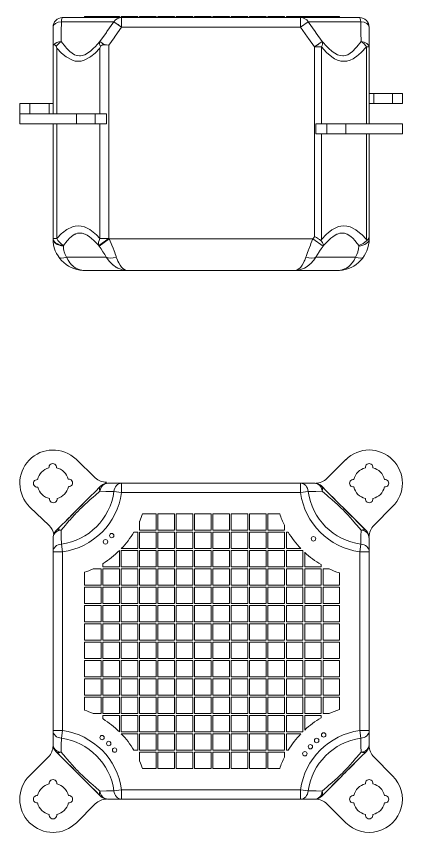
# Model space of a CAD drawing. Header units: millimetres. Extents: x -428 to 1137, y -706 to 661.
# Drawn here: x -428 to 188, y -635 to 661 of the extents above; entities that cross this region are included whole.
import ezdxf

# ---------------------------------------------------------------- set-up
doc = ezdxf.new("R2010")
doc.units = ezdxf.units.MM
doc.header["$LTSCALE"] = 5
doc.linetypes.add('AUSGEZOGEN', pattern=[0])
doc.layers.add('Layer9', color=5, linetype='Continuous', true_color=0x0000ff)

# ---------------------------------------------------------------- blocks, each defined once
blk = doc.blocks.new('Einzelelement_nNn02')
at = {"layer": 'Layer9', "color": 5, "linetype": 'AUSGEZOGEN', "lineweight": 18, "true_color": 0x0000ff}
for p, q in [((-320, 661), (-320, 659)), ((-320, 661), (-265, 661)), ((-306.7, 661), (-306.7, 659)), ((-295.9, 661), (-295.9, 659)), ((-288.9, 659), (-288.9, 661)), ((-285.4, 661), (-285.4, 659)), ((-278.4, 659), (-278.4, 661)), ((-276.1, 661), (-276.1, 659)), ((-269.1, 659), (-269.1, 661)), ((-265, 659), (-265, 661)), ((-262, 661), (-262, 659)), ((-236, 661), (-262, 661)), ((-242.1, 659), (-242.1, 661)), ((-236, 659), (-236, 661)), ((-233, 661), (-233, 659)), ((-207, 661), (-233, 661)), ((-228.5, 659), (-228.5, 661)), ((-207, 659), (-207, 661)), ((-178, 661), (-204, 661)), ((-204, 661), (-204, 659)), ((-178, 659), (-178, 661)), ((-149, 661), (-175, 661)), ((-175, 661), (-175, 659)), ((-149, 659), (-149, 661)), ((-120, 661), (-146, 661)), ((-146, 661), (-146, 659)), ((-120, 659), (-120, 661)), ((-91, 661), (-117, 661)), ((-117, 661), (-117, 659)), ((-91, 659), (-91, 661)), ((-62, 661), (-88, 661)), ((-88, 661), (-88, 659)), ((-62, 659), (-62, 661)), ((-33, 661), (-59, 661)), ((-59, 661), (-59, 659)), ((-33, 659), (-33, 661)), ((-30, 661), (-30, 659)), ((-30, 661), (-4, 661)), ((-11.5, 661), (-11.5, 659)), ((-4, 659), (-4, 661)), ((-1, 661), (-1, 659)), ((-1, 661), (54, 661)), ((2.1, 661), (2.1, 659)), ((22, 659), (22, 661)), ((24.8, 661), (24.8, 659)), ((31.8, 659), (31.8, 661)), ((33.6, 661), (33.6, 659)), ((40.6, 659), (40.6, 661)), ((43.5, 661), (43.5, 659)), ((50.5, 659), (50.5, 661)), ((54, 659), (54, 661)), ((54.5, 661), (54.5, 659)), ((83, 661), (54.5, 661)), ((61.5, 659), (61.5, 661)), ((66.7, 661), (66.7, 659)), ((83, 659), (83, 661)), ((-356.7, 652.6), (-273.6, 652.6)), ((21.5, 659), (-355, 659)), ((-273.6, 652.6), (-261.5, 644)), ((-261.5, 644), (-261.5, 659)), ((21.5, 659), (21.5, 644)), ((115, 659), (21.5, 659)), ((21.5, 644), (33.6, 652.6)), ((33.6, 652.6), (116.7, 652.6)), ((21.5, 644), (-261.5, 644)), ((-370, 615.5), (-370, 507)), ((-364.1, 507), (-364.1, 610.9)), ((-295.9, 621.2), (-288.7, 616.1)), ((-295.9, 610.9), (-295.9, 507)), ((-281.7, 309.8), (-281.7, 615.5)), ((43.8, 612.6), (55.9, 621.2)), ((43.8, 312.7), (43.8, 612.6)), ((54.4, 612.6), (43.8, 612.6)), ((54.4, 491), (54.4, 612.6)), ((125.6, 491), (125.6, 612.6)), ((130, 612.6), (125.6, 612.6)), ((130, 491), (130, 612.6)), ((137.3, 539), (130, 539)), ((137.3, 539), (137.3, 523)), ((137.3, 539), (182.5, 539)), ((167.1, 523), (167.1, 539)), ((182.5, 523), (182.5, 539)), ((-422.5, 523), (-422.5, 507)), ((-422.5, 523), (-406.5, 523)), ((-406.5, 507), (-406.5, 523)), ((-406.5, 523), (-370, 523)), ((-376.2, 523), (-376.2, 507)), ((137.3, 523), (130, 523)), ((137.3, 523), (182.5, 523)), ((-422.5, 507), (-422.5, 491)), ((-303.1, 507), (-422.5, 507)), ((-332.9, 491), (-332.9, 507)), ((-303.1, 491), (-303.1, 507)), ((-303.1, 507), (-285.4, 507)), ((-285.4, 491), (-285.4, 507)), ((-303.1, 491), (-422.5, 491)), ((-370, 491), (-370, 309.8)), ((-364.1, 309.8), (-364.1, 491)), ((-303.1, 491), (-285.4, 491)), ((-295.9, 491), (-295.9, 309.8)), ((45.4, 491), (45.4, 475)), ((63.1, 491), (45.4, 491)), ((63.1, 491), (63.1, 475)), ((63.1, 491), (182.5, 491)), ((92.9, 475), (92.9, 491)), ((182.5, 475), (182.5, 491)), ((45.4, 475), (63.1, 475)), ((54.4, 308.2), (54.4, 475)), ((63.1, 475), (182.5, 475)), ((125.6, 308.2), (125.6, 475)), ((130, 312.7), (130, 475)), ((-364.1, 309.8), (-370, 309.8)), ((-281.7, 309.8), (-297.7, 298.3)), ((-281.1, 309), (-297.1, 297.5)), ((-281.7, 309.8), (-295.9, 309.8)), ((41.1, 309), (-281.1, 309)), ((57.1, 297.5), (41.1, 309)), ((-285.8, 280.3), (-348.6, 280.3)), ((108.6, 280.3), (45.8, 280.3)), ((12.4, 259), (-320, 259)), ((12.4, 259), (80, 259))]:
    blk.add_line(p, q, dxfattribs=at)
for points in [[(-357.1, 621.2), (-356.9, 634.6), (-356.9, 636.9), (-356.7, 652.6)], [(-273.6, 652.6), (-284.7, 636.9), (-285.6, 635.7), (-295.9, 621.2)], [(-267.8, 648.5), (-268, 648.6), (-268.3, 648.9), (-268.5, 649), (-268.6, 649.1), (-268.8, 649.2), (-268.8, 649.2)], [(-265.4, 646.8), (-265.7, 647), (-266.3, 647.4), (-266.4, 647.5), (-266.5, 647.5), (-267, 647.9), (-267.3, 648.1), (-267.4, 648.2)], [(55.9, 621.2), (46.4, 634.6), (44.7, 636.9), (33.6, 652.6)], [(116.7, 652.6), (116.9, 636.9), (116.9, 635.7), (117.1, 621.2)], [(-370, 644), (-370, 629.7), (-370, 626), (-370, 615.5)], [(-261.5, 644), (-271.6, 629.7), (-273.5, 627.1), (-281.7, 615.5)], [(-261.5, 644), (-262.8, 644.9), (-263.2, 645.2), (-263.7, 645.6)], [(43.8, 612.6), (34.3, 626), (32.6, 628.3), (21.5, 644)], [(130, 612.6), (130, 627.1), (130, 628.3), (130, 644)], [(-368.8, 616.1), (-369.6, 615.8), (-369.7, 615.8), (-370, 615.5)], [(-365.1, 613.5), (-365.2, 613.9), (-365.5, 614.3), (-365.5, 614.4), (-365.7, 614.6), (-365.9, 614.9), (-366.5, 615.3), (-366.6, 615.4), (-366.8, 615.5), (-367, 615.7), (-367.2, 615.8), (-367.5, 615.9), (-368, 616), (-368.5, 616.1), (-368.8, 616.1)], [(-364.1, 610.9), (-364.6, 612.2), (-365.1, 613.5)], [(-295.9, 610.9), (-303.5, 603), (-310.1, 597.5), (-311.8, 596.3), (-320.6, 591.6), (-325.3, 590.3), (-328.1, 590), (-330, 589.9), (-334.8, 590.4), (-339.4, 591.7), (-348.3, 596.3), (-349, 596.8), (-356.5, 603), (-364.1, 610.9)], [(-295.9, 621.2), (-303.5, 612.7), (-305.8, 610.5), (-310.7, 606.1), (-311.5, 605.5), (-315.6, 602.6), (-315.7, 602.6), (-319.8, 600.4), (-323.9, 599), (-324.1, 599), (-326.5, 598.6), (-328.1, 598.5), (-331.9, 599), (-332.2, 599), (-336.1, 600.4), (-339.8, 602.6), (-339.9, 602.7), (-343.4, 605.5), (-343.6, 605.6), (-348.5, 610.5), (-350.5, 612.8), (-357.1, 621.2)], [(-294.9, 613.5), (-295.4, 612.2), (-295.9, 610.9)], [(-288.7, 616.1), (-289.4, 616.1), (-290.5, 616), (-291.4, 615.9), (-291.9, 615.8), (-292.3, 615.7), (-292.6, 615.5), (-292.8, 615.4), (-293, 615.3), (-293.8, 614.9), (-294.1, 614.6), (-294.3, 614.4), (-294.4, 614.3), (-294.7, 613.9), (-294.9, 613.5)], [(-291, 617.8), (-291, 617.8), (-290.9, 617.7), (-290.8, 617.6), (-290.7, 617.5), (-290.6, 617.5), (-290.3, 617.2), (-290.2, 617.2), (-289.9, 616.9), (-289.6, 616.7)], [(-281.7, 615.5), (-285.2, 615.8), (-285.6, 615.8), (-288.7, 616.1)], [(47.9, 615.5), (48.2, 615.8), (48.4, 615.9), (48.5, 616), (48.6, 616), (48.8, 616.2), (49.4, 616.6), (49.5, 616.6), (49.9, 616.9), (50, 617)], [(125.6, 612.6), (117.6, 604.1), (109.9, 597.5), (109.1, 596.9), (104.5, 594), (99.8, 591.8), (94.9, 590.4), (91.8, 590), (90, 589.9), (85, 590.4), (80.1, 591.8), (75.4, 594.1), (70.9, 596.9), (70.9, 596.9), (62.3, 604.1), (54.4, 612.6)], [(117.1, 621.2), (110.5, 612.7), (108.5, 610.5), (104.2, 606.1), (103.5, 605.5), (99.9, 602.6), (99.8, 602.6), (96.1, 600.4), (92.1, 599), (91.9, 599), (89.6, 598.6), (88.1, 598.5), (84.1, 599), (83.9, 599), (79.7, 600.4), (75.7, 602.6), (75.6, 602.7), (71.5, 605.5), (71.5, 605.6), (65.8, 610.5), (63.5, 612.8), (55.9, 621.2)], [(-295.9, 309.8), (-301.2, 315.3), (-303.6, 317.4), (-311.8, 323.7), (-320, 327.8), (-320.7, 328.1), (-325.3, 329.3), (-330, 329.7), (-334.7, 329.3), (-338.1, 328.5), (-339.3, 328.1), (-348.2, 323.7), (-354.9, 318.7), (-356.4, 317.4), (-364.1, 309.8)], [(125.6, 308.2), (118.2, 315.7), (117.6, 316.3), (109, 323.1), (100, 327.8), (99.8, 327.9), (94.9, 329.2), (90, 329.7), (85.1, 329.2), (81.9, 328.5), (80.2, 327.9), (71, 323.1), (65.1, 318.7), (62.4, 316.3), (54.4, 308.2)], [(-297.7, 298.3), (-302.8, 303.8), (-304.9, 305.9), (-309.4, 309.9), (-312.3, 312.2), (-316.1, 314.7), (-319, 316.2), (-319.4, 316.3), (-319.9, 316.6), (-323.7, 317.8), (-327.4, 318.2), (-331.1, 317.8), (-333.7, 317), (-334.6, 316.6), (-335.4, 316.2), (-338, 314.7), (-341.3, 312.2), (-343.9, 309.9), (-346.4, 307.2), (-347.6, 305.9), (-353.6, 298.3)], [(43.8, 312.7), (43.5, 312.3), (42.7, 311.2), (42.5, 310.8), (41.9, 310.1), (41.1, 309)], [(53.8, 306.4), (52.1, 307.6), (51.6, 307.9), (49.5, 309.3), (49.1, 309.5), (48.4, 310), (46.7, 311), (46.5, 311.1), (43.8, 312.7)], [(113.6, 298.3), (109, 304.2), (107.6, 305.9), (103.9, 309.9), (101.3, 312.2), (98, 314.7), (95.4, 316.2), (95.1, 316.3), (94.6, 316.6), (91.1, 317.8), (87.4, 318.2), (83.7, 317.8), (80.9, 317), (79.9, 316.6), (79, 316.2), (76.1, 314.7), (72.3, 312.2), (69.4, 309.9), (66.3, 307.2), (64.9, 305.9), (57.7, 298.3)], [(130, 312.7), (129.8, 311.1), (129.7, 311), (129, 309.5), (129, 309.4), (128.9, 309.3), (127.8, 307.9), (127.5, 307.6), (126.2, 306.4)], [(130, 309), (130, 310.8), (130, 312.7)], [(-370, 309.8), (-370, 309.4), (-370, 309)], [(-353.6, 297.5), (-353.6, 297.9), (-353.6, 298.3)], [(-297.7, 298.3), (-297.4, 297.9), (-297.1, 297.5)], [(-291.6, 302.7), (-292.1, 302.3), (-292.4, 302.1), (-292.9, 301.8)], [(-289.6, 304.2), (-289.8, 304)], [(-288.4, 303.8), (-288.4, 303.8), (-288.6, 303.6), (-288.8, 303.5)], [(-284.1, 308.1), (-285.3, 307.2), (-285.6, 307), (-287.2, 305.9), (-287.2, 305.8)], [(-281.1, 309), (-281.4, 309.4), (-281.7, 309.8)], [(-270, 280.3), (-270.3, 281.2), (-272.3, 287), (-272.4, 287.2), (-273.4, 289.9), (-275.1, 294.4), (-277, 299.2), (-278, 301.7), (-281.1, 309)], [(30, 280.3), (30.3, 281.2), (32.4, 287.2), (33.4, 289.9), (35.1, 294.4), (35.5, 295.5), (37, 299.2), (38, 301.7), (41.1, 309)], [(52.3, 301), (51.5, 301.5), (48.4, 303.8), (48.4, 303.8)], [(53.8, 306.4), (54.1, 307.3), (54.4, 308.2)], [(57.7, 298.3), (57.7, 298.8), (57.3, 300.7), (56.8, 301.8), (56, 303.4), (54.2, 306), (53.8, 306.4)], [(57.1, 297.5), (57.4, 297.9), (57.7, 298.3)], [(126.2, 306.4), (125.8, 306), (120.6, 301.8), (113.6, 298.3)], [(113.6, 298.3), (113.6, 297.9), (113.6, 297.5)], [(126.2, 306.4), (125.9, 307.3), (125.6, 308.2)], [(-348.6, 280.3), (-350.7, 284.4), (-352.3, 288.7), (-352.7, 290.6), (-353.2, 293.1), (-353.6, 297.5)], [(-297.1, 297.5), (-294, 293.1), (-291.1, 288.7), (-288.3, 284.4), (-288.2, 284.3), (-285.8, 280.3)], [(45.8, 280.3), (48.3, 284.4), (51.1, 288.7), (51.5, 289.4), (54, 293.1), (57.1, 297.5)], [(113.6, 297.5), (113.2, 293.1), (112.3, 288.7), (112.1, 288.2), (110.7, 284.4), (108.6, 280.3)], [(-320, 259), (-322.3, 259.1), (-324.4, 259.3), (-327.3, 260), (-328.6, 260.4), (-332.6, 262), (-334, 262.8), (-336.4, 264.4), (-336.6, 264.5), (-339.9, 267.4), (-340, 267.4), (-343.2, 271), (-345, 273.6), (-346.1, 275.3), (-348.6, 280.3)], [(-285.8, 280.3), (-282.4, 275.3), (-281, 273.6), (-278.6, 271), (-274.6, 267.4), (-274.5, 267.4), (-270.5, 264.5), (-270.3, 264.4), (-267.5, 262.8), (-265.9, 262), (-261.4, 260.4), (-260, 260), (-256.9, 259.3), (-254.7, 259.1), (-252.4, 259)], [(-252.4, 259), (-254.8, 259.3), (-256.4, 260), (-257.1, 260.4), (-259.4, 262), (-260.3, 262.8), (-261.7, 264.4), (-261.9, 264.5), (-264, 267.4), (-264, 267.4), (-266.1, 271), (-267.4, 273.6), (-268.2, 275.3), (-270, 280.3)], [(12.4, 259), (14.8, 259.3), (16.4, 260), (17.1, 260.4), (19.5, 262), (20.3, 262.8), (21.8, 264.4), (21.9, 264.5), (24, 267.4), (24, 267.4), (26.1, 271), (27.4, 273.6), (28.2, 275.3), (30, 280.3)], [(12.4, 259), (14.7, 259.1), (16.9, 259.3), (20, 260), (21.4, 260.4), (25.9, 262), (27.5, 262.8), (30.3, 264.4), (30.5, 264.5), (34.5, 267.4), (34.6, 267.4), (38.6, 271), (41, 273.6), (42.4, 275.3), (45.8, 280.3)], [(108.6, 280.3), (106.1, 275.3), (105, 273.6), (103.2, 271), (100, 267.4), (99.9, 267.4), (96.6, 264.5), (96.4, 264.4), (94, 262.8), (92.6, 262), (88.6, 260.4), (87.3, 260), (84.4, 259.3), (82.3, 259.1), (80, 259)]]:
    blk.add_lwpolyline(points, dxfattribs=at)
for centre, radius, start, end in [((-355, 644), 15, 90, 180), ((115, 644), 15, 0, 90), ((-320, 309), 50, 180, 266.6105), ((80, 309), 50, 273.3895, 360), ((-320, 309), 50, 267.2349, 270), ((80, 309), 50, 270, 272.7651)]:
    blk.add_arc(centre, radius, start, end, dxfattribs=at)
for centre, major_axis, ratio, start_param, end_param in [((-355, 644), (-15, 0), 0.578502, 4.824642, 6.283185), ((-355, 644), (0, -15), 0.136898, 3.141593, 4.099955), ((-261.5, 644), (0, 15), 0.990585, 0, 0.958362), ((21.5, 644), (0, -15), 0.990585, 2.183231, 3.141593), ((115, 644), (0, 15), 0.136898, 5.324823, 6.283185), ((115, 644), (15, 0), 0.578502, 0, 1.458543), ((-355, 612.6), (-15, 0), 0.5806, 4.853111, 5.873611), ((-355, 612.6), (-11.4, -9.8), 0.547033, 4.439525, 5.199909), ((-283.8, 612.6), (-11.4, 9.8), 0.547033, 0.168344, 0.928729), ((43.8, 612.6), (-11.4, -9.8), 0.547033, 2.13559, 2.973248), ((115, 612.6), (-11.4, 9.8), 0.547033, 4.147595, 4.985253), ((115, 612.6), (15, 0), 0.5806, 0, 1.430074), ((-350, 309.8), (-20, 0), 0.584492, 0, 1.38901), ((-350, 309), (-20, 0), 0.584369, 0, 0.02264), ((-350, 309), (-20, 0), 0.584369, 0.284128, 1.390161), ((-350, 309.8), (-14.6, 13.6), 0.563178, 1.026929, 1.833293), ((-281.7, 309.8), (-14.6, -13.6), 0.563178, 5.256256, 6.062621), ((110, 309), (20, 0), 0.584369, 4.893024, 6.283185), ((-344.5, 291.8), (-16.4, -11.5), 0.408006, 0, 1.052292), ((-270, 291.8), (17.6, 9.6), 0.524836, 3.380938, 4.43323), ((30, 291.8), (-17.6, 9.6), 0.524836, 1.849955, 2.902247), ((104.5, 291.8), (16.4, -11.5), 0.408006, 5.230894, 6.283185)]:
    blk.add_ellipse(centre, major_axis=major_axis, ratio=ratio, start_param=start_param, end_param=end_param, dxfattribs=at)
blk = doc.blocks.new('Einzelschwimmkörper_nNn01')
blk.add_blockref('Einzelelement_nNn02', (0, 0))
blk = doc.blocks.new('Vorderansicht_nNn00')
blk.add_blockref('Einzelschwimmkörper_nNn01', (0, 0))
blk = doc.blocks.new('Einzelelement_nNn05')
at = {"layer": 'Layer9', "color": 5, "linetype": 'AUSGEZOGEN', "lineweight": 18, "true_color": 0x0000ff}
for p, q in [((-303.2, -69), (-333.5, -39.7)), ((92.9, -40.3), (63.1, -70.1)), ((-287.2, -77.8), (-285.4, -76)), ((-282, -77.5), (-282.7, -77.5)), ((21.5, -77.5), (-261.5, -77.5)), ((-261.5, -92.5), (-261.5, -77.5)), ((21.5, -77.5), (21.5, -92.5)), ((42.7, -77.5), (42, -77.5)), ((45.4, -77.5), (45.5, -77.5)), ((-295.9, -83.3), (-294.4, -81.8)), ((54.4, -81.8), (63.5, -91)), ((-331.9, -119.4), (-311.7, -99.2)), ((-273.6, -90.8), (-261.5, -92.5)), ((-261.5, -92.5), (21.5, -92.5)), ((33.6, -90.8), (21.5, -92.5)), ((70.1, -97.5), (85.3, -112.7)), ((-406.5, -115.2), (-376.2, -144.5)), ((88.1, -115.5), (125.6, -153.1)), ((137.3, -144.4), (167.1, -114.6)), ((-349.9, -137.4), (-334.7, -122.2)), ((-207, -126), (-228.5, -126)), ((-207, -152), (-207, -126)), ((-178, -126), (-204, -126)), ((-204, -126), (-204, -152)), ((-178, -152), (-178, -126)), ((-149, -126), (-175, -126)), ((-175, -126), (-175, -152)), ((-149, -152), (-149, -126)), ((-120, -126), (-146, -126)), ((-146, -126), (-146, -152)), ((-120, -152), (-120, -126)), ((-91, -126), (-117, -126)), ((-117, -126), (-117, -152)), ((-91, -152), (-91, -126)), ((-88, -126), (-88, -152)), ((-62, -126), (-88, -126)), ((-62, -152), (-62, -126)), ((-33, -126), (-59, -126)), ((-59, -126), (-59, -152)), ((-33, -152), (-33, -126)), ((-30, -126), (-30, -152)), ((-11.5, -126), (-30, -126)), ((-233, -137.4), (-233, -152)), ((-365.6, -153.1), (-356.5, -143.9)), ((-236, -155), (-242.1, -155)), ((-236, -181), (-236, -155)), ((-233, -152), (-207, -152)), ((-207, -155), (-233, -155)), ((-233, -155), (-233, -181)), ((-207, -181), (-207, -155)), ((-204, -152), (-178, -152)), ((-178, -155), (-204, -155)), ((-204, -155), (-204, -181)), ((-178, -181), (-178, -155)), ((-175, -152), (-149, -152)), ((-175, -155), (-175, -181)), ((-149, -155), (-175, -155)), ((-149, -181), (-149, -155)), ((-146, -152), (-120, -152)), ((-120, -155), (-146, -155)), ((-146, -155), (-146, -181)), ((-120, -181), (-120, -155)), ((-117, -152), (-91, -152)), ((-91, -155), (-117, -155)), ((-117, -155), (-117, -181)), ((-91, -181), (-91, -155)), ((-88, -152), (-62, -152)), ((-62, -155), (-88, -155)), ((-88, -155), (-88, -181)), ((-62, -181), (-62, -155)), ((-59, -152), (-33, -152)), ((-59, -155), (-59, -181)), ((-33, -155), (-59, -155)), ((-33, -181), (-33, -155)), ((-30, -152), (-4, -152)), ((-4, -155), (-30, -155)), ((-30, -155), (-30, -181)), ((-4, -152), (-4, -144)), ((-4, -181), (-4, -155)), ((-1, -155), (-1, -181)), ((2.1, -155), (-1, -155)), ((-370, -164.7), (-370, -165.5)), ((129.9, -162), (130, -162.1)), ((130, -165.5), (130, -164.7)), ((-356.7, -173.8), (-355, -186)), ((-262, -181), (-236, -181)), ((-233, -181), (-207, -181)), ((-204, -181), (-178, -181)), ((-175, -181), (-149, -181)), ((-146, -181), (-120, -181)), ((-117, -181), (-91, -181)), ((-88, -181), (-62, -181)), ((-59, -181), (-33, -181)), ((-30, -181), (-4, -181)), ((-1, -181), (22, -181)), ((116.7, -173.8), (115, -186)), ((-370, -186), (-370, -468.9)), ((-370, -186), (-355, -186)), ((-355, -468.9), (-355, -186)), ((-265, -210), (-265, -183.9)), ((-236, -184), (-262, -184)), ((-262, -184), (-262, -210)), ((-236, -210), (-236, -184)), ((-233, -184), (-233, -210)), ((-207, -184), (-233, -184)), ((-207, -210), (-207, -184)), ((-178, -184), (-204, -184)), ((-204, -184), (-204, -210)), ((-178, -210), (-178, -184)), ((-175, -184), (-175, -210)), ((-149, -184), (-175, -184)), ((-149, -210), (-149, -184)), ((-120, -184), (-146, -184)), ((-146, -184), (-146, -210)), ((-120, -210), (-120, -184)), ((-91, -184), (-117, -184)), ((-117, -184), (-117, -210)), ((-91, -210), (-91, -184)), ((-62, -184), (-88, -184)), ((-88, -184), (-88, -210)), ((-62, -210), (-62, -184)), ((-33, -184), (-59, -184)), ((-59, -184), (-59, -210)), ((-33, -210), (-33, -184)), ((-4, -184), (-30, -184)), ((-30, -184), (-30, -210)), ((-4, -210), (-4, -184)), ((-1, -184), (-1, -210)), ((25, -184), (-1, -184)), ((25, -210), (25, -184)), ((28, -186.9), (28, -210)), ((115, -186), (115, -468.9)), ((115, -186), (130, -186)), ((130, -468.9), (130, -186)), ((-291, -204.4), (-291, -210)), ((54, -210), (54, -206.3)), ((-320, -218.4), (-320, -239)), ((-294, -213), (-306.7, -213)), ((-294, -239), (-294, -213)), ((-291, -210), (-265, -210)), ((-291, -213), (-291, -239)), ((-265, -213), (-291, -213)), ((-265, -239), (-265, -213)), ((-262, -210), (-236, -210)), ((-236, -213), (-262, -213)), ((-262, -213), (-262, -239)), ((-236, -239), (-236, -213)), ((-233, -210), (-207, -210)), ((-233, -213), (-233, -239)), ((-207, -213), (-233, -213)), ((-207, -239), (-207, -213)), ((-204, -210), (-178, -210)), ((-204, -213), (-204, -239)), ((-178, -213), (-204, -213)), ((-178, -239), (-178, -213)), ((-175, -210), (-149, -210)), ((-149, -213), (-175, -213)), ((-175, -213), (-175, -239)), ((-149, -239), (-149, -213)), ((-146, -210), (-120, -210)), ((-120, -213), (-146, -213)), ((-146, -213), (-146, -239)), ((-120, -239), (-120, -213)), ((-117, -210), (-91, -210)), ((-91, -213), (-117, -213)), ((-117, -213), (-117, -239)), ((-91, -239), (-91, -213)), ((-88, -210), (-62, -210)), ((-62, -213), (-88, -213)), ((-88, -213), (-88, -239)), ((-62, -239), (-62, -213)), ((-59, -210), (-33, -210)), ((-59, -213), (-59, -239)), ((-33, -213), (-59, -213)), ((-33, -239), (-33, -213)), ((-30, -210), (-4, -210)), ((-4, -213), (-30, -213)), ((-30, -213), (-30, -239)), ((-4, -239), (-4, -213)), ((-1, -210), (25, -210)), ((25, -213), (-1, -213)), ((-1, -213), (-1, -239)), ((25, -239), (25, -213)), ((28, -210), (54, -210)), ((54, -213), (28, -213)), ((28, -213), (28, -239)), ((54, -239), (54, -213)), ((66.7, -213), (57, -213)), ((57, -213), (57, -239)), ((83, -239), (83, -219.5)), ((-320, -239), (-294, -239)), ((-294, -242), (-320, -242)), ((-320, -242), (-320, -268)), ((-294, -268), (-294, -242)), ((-291, -239), (-265, -239)), ((-265, -242), (-291, -242)), ((-291, -242), (-291, -268)), ((-265, -268), (-265, -242)), ((-262, -239), (-236, -239)), ((-236, -242), (-262, -242)), ((-262, -242), (-262, -268)), ((-236, -268), (-236, -242)), ((-233, -239), (-207, -239)), ((-207, -242), (-233, -242)), ((-233, -242), (-233, -268)), ((-207, -268), (-207, -242)), ((-204, -239), (-178, -239)), ((-178, -242), (-204, -242)), ((-204, -242), (-204, -268)), ((-178, -268), (-178, -242)), ((-175, -239), (-149, -239)), ((-149, -242), (-175, -242)), ((-175, -242), (-175, -268)), ((-149, -268), (-149, -242)), ((-146, -239), (-120, -239)), ((-146, -242), (-146, -268)), ((-120, -242), (-146, -242)), ((-120, -268), (-120, -242)), ((-117, -239), (-91, -239)), ((-91, -242), (-117, -242)), ((-117, -242), (-117, -268)), ((-91, -268), (-91, -242)), ((-88, -239), (-62, -239)), ((-62, -242), (-88, -242)), ((-88, -242), (-88, -268)), ((-62, -268), (-62, -242)), ((-59, -239), (-33, -239)), ((-33, -242), (-59, -242)), ((-59, -242), (-59, -268)), ((-33, -268), (-33, -242)), ((-30, -239), (-4, -239)), ((-4, -242), (-30, -242)), ((-30, -242), (-30, -268)), ((-4, -268), (-4, -242)), ((-1, -239), (25, -239)), ((25, -242), (-1, -242)), ((-1, -242), (-1, -268)), ((25, -268), (25, -242)), ((28, -239), (54, -239)), ((28, -242), (28, -268)), ((54, -242), (28, -242)), ((54, -268), (54, -242)), ((57, -239), (83, -239)), ((83, -242), (57, -242)), ((57, -242), (57, -268)), ((83, -268), (83, -242)), ((-320, -268), (-294, -268)), ((-294, -271), (-320, -271)), ((-320, -271), (-320, -297)), ((-294, -297), (-294, -271)), ((-291, -268), (-265, -268)), ((-265, -271), (-291, -271)), ((-291, -271), (-291, -297)), ((-265, -297), (-265, -271)), ((-262, -268), (-236, -268)), ((-236, -271), (-262, -271)), ((-262, -271), (-262, -297)), ((-236, -297), (-236, -271)), ((-233, -268), (-207, -268)), ((-207, -271), (-233, -271)), ((-233, -271), (-233, -297)), ((-207, -297), (-207, -271)), ((-204, -268), (-178, -268)), ((-178, -271), (-204, -271)), ((-204, -271), (-204, -297)), ((-178, -297), (-178, -271)), ((-175, -268), (-149, -268)), ((-175, -271), (-175, -297)), ((-149, -271), (-175, -271)), ((-149, -297), (-149, -271)), ((-146, -268), (-120, -268)), ((-120, -271), (-146, -271)), ((-146, -271), (-146, -297)), ((-120, -297), (-120, -271)), ((-117, -268), (-91, -268)), ((-117, -271), (-117, -297)), ((-91, -271), (-117, -271)), ((-91, -297), (-91, -271)), ((-88, -268), (-62, -268)), ((-88, -271), (-88, -297)), ((-62, -271), (-88, -271)), ((-62, -297), (-62, -271)), ((-59, -268), (-33, -268)), ((-33, -271), (-59, -271)), ((-59, -271), (-59, -297)), ((-33, -297), (-33, -271)), ((-30, -268), (-4, -268)), ((-4, -271), (-30, -271)), ((-30, -271), (-30, -297)), ((-4, -297), (-4, -271)), ((-1, -268), (25, -268)), ((25, -271), (-1, -271)), ((-1, -271), (-1, -297)), ((25, -297), (25, -271)), ((28, -268), (54, -268)), ((54, -271), (28, -271)), ((28, -271), (28, -297)), ((54, -297), (54, -271)), ((57, -268), (83, -268)), ((83, -271), (57, -271)), ((57, -271), (57, -297)), ((83, -297), (83, -271)), ((-320, -297), (-294, -297)), ((-291, -297), (-265, -297)), ((-262, -297), (-236, -297)), ((-233, -297), (-207, -297)), ((-204, -297), (-178, -297)), ((-175, -297), (-149, -297)), ((-146, -297), (-120, -297)), ((-117, -297), (-91, -297)), ((-88, -297), (-62, -297)), ((-59, -297), (-33, -297)), ((-30, -297), (-4, -297)), ((-1, -297), (25, -297)), ((28, -297), (54, -297)), ((57, -297), (83, -297)), ((-294, -300), (-320, -300)), ((-320, -300), (-320, -326)), ((-294, -326), (-294, -300)), ((-265, -300), (-291, -300)), ((-291, -300), (-291, -326)), ((-265, -326), (-265, -300)), ((-236, -300), (-262, -300)), ((-262, -300), (-262, -326)), ((-236, -326), (-236, -300)), ((-233, -300), (-233, -326)), ((-207, -300), (-233, -300)), ((-207, -326), (-207, -300)), ((-178, -300), (-204, -300)), ((-204, -300), (-204, -326)), ((-178, -326), (-178, -300)), ((-149, -300), (-175, -300)), ((-175, -300), (-175, -326)), ((-149, -326), (-149, -300)), ((-120, -300), (-146, -300)), ((-146, -300), (-146, -326)), ((-120, -326), (-120, -300)), ((-91, -300), (-117, -300)), ((-117, -300), (-117, -326)), ((-91, -326), (-91, -300)), ((-62, -300), (-88, -300)), ((-88, -300), (-88, -326)), ((-62, -326), (-62, -300)), ((-33, -300), (-59, -300)), ((-59, -300), (-59, -326)), ((-33, -326), (-33, -300)), ((-30, -300), (-30, -326)), ((-4, -300), (-30, -300)), ((-4, -326), (-4, -300)), ((25, -300), (-1, -300)), ((-1, -300), (-1, -326)), ((25, -326), (25, -300)), ((28, -300), (28, -326)), ((54, -300), (28, -300)), ((54, -326), (54, -300)), ((83, -300), (57, -300)), ((57, -300), (57, -326)), ((83, -326), (83, -300)), ((-320, -326), (-294, -326)), ((-294, -329), (-320, -329)), ((-320, -329), (-320, -355)), ((-294, -355), (-294, -329)), ((-291, -326), (-265, -326)), ((-265, -329), (-291, -329)), ((-291, -329), (-291, -355)), ((-265, -355), (-265, -329)), ((-262, -326), (-236, -326)), ((-236, -329), (-262, -329)), ((-262, -329), (-262, -355)), ((-236, -355), (-236, -329)), ((-233, -326), (-207, -326)), ((-233, -329), (-233, -355)), ((-207, -329), (-233, -329)), ((-207, -355), (-207, -329)), ((-204, -326), (-178, -326)), ((-178, -329), (-204, -329)), ((-204, -329), (-204, -355)), ((-178, -355), (-178, -329)), ((-175, -326), (-149, -326)), ((-175, -329), (-175, -355)), ((-149, -329), (-175, -329)), ((-149, -355), (-149, -329)), ((-146, -326), (-120, -326)), ((-146, -329), (-146, -355)), ((-120, -329), (-146, -329)), ((-120, -355), (-120, -329)), ((-117, -326), (-91, -326)), ((-91, -329), (-117, -329)), ((-117, -329), (-117, -355)), ((-91, -355), (-91, -329)), ((-88, -326), (-62, -326)), ((-62, -329), (-88, -329)), ((-88, -329), (-88, -355)), ((-62, -355), (-62, -329)), ((-59, -326), (-33, -326)), ((-33, -329), (-59, -329)), ((-59, -329), (-59, -355)), ((-33, -355), (-33, -329)), ((-30, -326), (-4, -326)), ((-30, -329), (-30, -355)), ((-4, -329), (-30, -329)), ((-4, -355), (-4, -329)), ((-1, -326), (25, -326)), ((25, -329), (-1, -329)), ((-1, -329), (-1, -355)), ((25, -355), (25, -329)), ((28, -326), (54, -326)), ((28, -329), (28, -355)), ((54, -329), (28, -329)), ((54, -355), (54, -329)), ((57, -326), (83, -326)), ((83, -329), (57, -329)), ((57, -329), (57, -355)), ((83, -355), (83, -329)), ((-320, -355), (-294, -355)), ((-320, -358), (-320, -384)), ((-294, -358), (-320, -358)), ((-294, -384), (-294, -358)), ((-291, -355), (-265, -355)), ((-265, -358), (-291, -358)), ((-291, -358), (-291, -384)), ((-265, -384), (-265, -358)), ((-262, -355), (-236, -355)), ((-262, -358), (-262, -384)), ((-236, -358), (-262, -358)), ((-236, -384), (-236, -358)), ((-233, -355), (-207, -355)), ((-207, -358), (-233, -358)), ((-233, -358), (-233, -384)), ((-207, -384), (-207, -358)), ((-204, -355), (-178, -355)), ((-178, -358), (-204, -358)), ((-204, -358), (-204, -384)), ((-178, -384), (-178, -358)), ((-175, -355), (-149, -355)), ((-149, -358), (-175, -358)), ((-175, -358), (-175, -384)), ((-149, -384), (-149, -358)), ((-146, -355), (-120, -355)), ((-120, -358), (-146, -358)), ((-146, -358), (-146, -384)), ((-120, -384), (-120, -358)), ((-117, -355), (-91, -355)), ((-91, -358), (-117, -358)), ((-117, -358), (-117, -384)), ((-91, -384), (-91, -358)), ((-88, -355), (-62, -355)), ((-62, -358), (-88, -358)), ((-88, -358), (-88, -384)), ((-62, -384), (-62, -358)), ((-59, -355), (-33, -355)), ((-33, -358), (-59, -358)), ((-59, -358), (-59, -384)), ((-33, -384), (-33, -358)), ((-30, -355), (-4, -355)), ((-4, -358), (-30, -358)), ((-30, -358), (-30, -384)), ((-4, -384), (-4, -358)), ((-1, -355), (25, -355)), ((25, -358), (-1, -358)), ((-1, -358), (-1, -384)), ((25, -384), (25, -358)), ((28, -355), (54, -355)), ((54, -358), (28, -358)), ((28, -358), (28, -384)), ((54, -384), (54, -358)), ((57, -355), (83, -355)), ((83, -358), (57, -358)), ((57, -358), (57, -384)), ((83, -384), (83, -358)), ((-320, -384), (-294, -384)), ((-320, -387), (-320, -413)), ((-294, -387), (-320, -387)), ((-294, -413), (-294, -387)), ((-291, -384), (-265, -384)), ((-265, -387), (-291, -387)), ((-291, -387), (-291, -413)), ((-265, -413), (-265, -387)), ((-262, -384), (-236, -384)), ((-262, -387), (-262, -413)), ((-236, -387), (-262, -387)), ((-236, -413), (-236, -387)), ((-233, -384), (-207, -384)), ((-207, -387), (-233, -387)), ((-233, -387), (-233, -413)), ((-207, -413), (-207, -387)), ((-204, -384), (-178, -384)), ((-178, -387), (-204, -387)), ((-204, -387), (-204, -413)), ((-178, -413), (-178, -387)), ((-175, -384), (-149, -384)), ((-149, -387), (-175, -387)), ((-175, -387), (-175, -413)), ((-149, -413), (-149, -387)), ((-146, -384), (-120, -384)), ((-120, -387), (-146, -387)), ((-146, -387), (-146, -413)), ((-120, -413), (-120, -387)), ((-117, -384), (-91, -384)), ((-91, -387), (-117, -387)), ((-117, -387), (-117, -413)), ((-91, -413), (-91, -387)), ((-88, -384), (-62, -384)), ((-62, -387), (-88, -387)), ((-88, -387), (-88, -413)), ((-62, -413), (-62, -387)), ((-59, -384), (-33, -384)), ((-33, -387), (-59, -387)), ((-59, -387), (-59, -413)), ((-33, -413), (-33, -387)), ((-30, -384), (-4, -384)), ((-30, -387), (-30, -413)), ((-4, -387), (-30, -387)), ((-4, -413), (-4, -387)), ((-1, -384), (25, -384)), ((25, -387), (-1, -387)), ((-1, -387), (-1, -413)), ((25, -413), (25, -387)), ((28, -384), (54, -384)), ((54, -387), (28, -387)), ((28, -387), (28, -413)), ((54, -413), (54, -387)), ((57, -384), (83, -384)), ((83, -387), (57, -387)), ((57, -387), (57, -413)), ((83, -413), (83, -387)), ((-320, -413), (-294, -413)), ((-291, -413), (-265, -413)), ((-262, -413), (-236, -413)), ((-233, -413), (-207, -413)), ((-204, -413), (-178, -413)), ((-175, -413), (-149, -413)), ((-146, -413), (-120, -413)), ((-117, -413), (-91, -413)), ((-88, -413), (-62, -413)), ((-59, -413), (-33, -413)), ((-30, -413), (-4, -413)), ((-1, -413), (25, -413)), ((28, -413), (54, -413)), ((57, -413), (83, -413)), ((-294, -416), (-320, -416)), ((-320, -416), (-320, -436.5)), ((-294, -442), (-294, -416)), ((-291, -416), (-291, -442)), ((-265, -416), (-291, -416)), ((-265, -442), (-265, -416)), ((-236, -416), (-262, -416)), ((-262, -416), (-262, -442)), ((-236, -442), (-236, -416)), ((-233, -416), (-233, -442)), ((-207, -416), (-233, -416)), ((-207, -442), (-207, -416)), ((-178, -416), (-204, -416)), ((-204, -416), (-204, -442)), ((-178, -442), (-178, -416)), ((-175, -416), (-175, -442)), ((-149, -416), (-175, -416)), ((-149, -442), (-149, -416)), ((-146, -416), (-146, -442)), ((-120, -416), (-146, -416)), ((-120, -442), (-120, -416)), ((-117, -416), (-117, -442)), ((-91, -416), (-117, -416)), ((-91, -442), (-91, -416)), ((-62, -416), (-88, -416)), ((-88, -416), (-88, -442)), ((-62, -442), (-62, -416)), ((-33, -416), (-59, -416)), ((-59, -416), (-59, -442)), ((-33, -442), (-33, -416)), ((-4, -416), (-30, -416)), ((-30, -416), (-30, -442)), ((-4, -442), (-4, -416)), ((25, -416), (-1, -416)), ((-1, -416), (-1, -442)), ((25, -442), (25, -416)), ((28, -416), (28, -442)), ((54, -416), (28, -416)), ((54, -442), (54, -416)), ((83, -416), (57, -416)), ((57, -416), (57, -442)), ((83, -435.4), (83, -416)), ((-306.7, -442), (-294, -442)), ((-291, -442), (-265, -442)), ((-291, -445), (-291, -450.5)), ((-265, -445), (-291, -445)), ((-265, -471), (-265, -445)), ((-262, -442), (-236, -442)), ((-236, -445), (-262, -445)), ((-262, -445), (-262, -471)), ((-236, -471), (-236, -445)), ((-233, -442), (-207, -442)), ((-233, -445), (-233, -471)), ((-207, -445), (-233, -445)), ((-207, -471), (-207, -445)), ((-204, -442), (-178, -442)), ((-178, -445), (-204, -445)), ((-204, -445), (-204, -471)), ((-178, -471), (-178, -445)), ((-175, -442), (-149, -442)), ((-175, -445), (-175, -471)), ((-149, -445), (-175, -445)), ((-149, -471), (-149, -445)), ((-146, -442), (-120, -442)), ((-120, -445), (-146, -445)), ((-146, -445), (-146, -471)), ((-120, -471), (-120, -445)), ((-117, -442), (-91, -442)), ((-91, -445), (-117, -445)), ((-117, -445), (-117, -471)), ((-91, -471), (-91, -445)), ((-88, -442), (-62, -442)), ((-62, -445), (-88, -445)), ((-88, -445), (-88, -471)), ((-62, -471), (-62, -445)), ((-59, -442), (-33, -442)), ((-33, -445), (-59, -445)), ((-59, -445), (-59, -471)), ((-33, -471), (-33, -445)), ((-30, -442), (-4, -442)), ((-4, -445), (-30, -445)), ((-30, -445), (-30, -471)), ((-4, -471), (-4, -445)), ((-1, -442), (25, -442)), ((-1, -445), (-1, -471)), ((25, -445), (-1, -445)), ((25, -471), (25, -445)), ((28, -442), (54, -442)), ((54, -445), (28, -445)), ((28, -445), (28, -468)), ((54, -448.6), (54, -445)), ((57, -442), (66.7, -442)), ((-355, -468.9), (-370, -468.9)), ((-356.7, -481.1), (-355, -468.9)), ((-262, -471), (-236, -471)), ((-236, -474), (-262, -474)), ((-236, -500), (-236, -474)), ((-233, -471), (-207, -471)), ((-207, -474), (-233, -474)), ((-233, -474), (-233, -500)), ((-207, -500), (-207, -474)), ((-204, -471), (-178, -471)), ((-178, -474), (-204, -474)), ((-204, -474), (-204, -500)), ((-178, -500), (-178, -474)), ((-175, -471), (-149, -471)), ((-149, -474), (-175, -474)), ((-175, -474), (-175, -500)), ((-149, -500), (-149, -474)), ((-146, -471), (-120, -471)), ((-120, -474), (-146, -474)), ((-146, -474), (-146, -500)), ((-120, -500), (-120, -474)), ((-117, -471), (-91, -471)), ((-91, -474), (-117, -474)), ((-117, -474), (-117, -500)), ((-91, -500), (-91, -474)), ((-88, -471), (-62, -471)), ((-62, -474), (-88, -474)), ((-88, -474), (-88, -500)), ((-62, -500), (-62, -474)), ((-59, -471), (-33, -471)), ((-33, -474), (-59, -474)), ((-59, -474), (-59, -500)), ((-33, -500), (-33, -474)), ((-30, -471), (-4, -471)), ((-4, -474), (-30, -474)), ((-30, -474), (-30, -500)), ((-4, -500), (-4, -474)), ((-1, -471), (25, -471)), ((22, -474), (-1, -474)), ((-1, -474), (-1, -500)), ((116.7, -481.1), (115, -468.9)), ((130, -468.9), (115, -468.9)), ((-370, -489.4), (-370, -490.2)), ((-369.9, -492.9), (-370, -492.8)), ((-294.4, -573.1), (-365.6, -501.8)), ((-242.1, -500), (-236, -500)), ((-233, -500), (-207, -500)), ((-207, -503), (-233, -503)), ((-233, -503), (-233, -517.5)), ((-207, -529), (-207, -503)), ((-204, -500), (-178, -500)), ((-204, -503), (-204, -529)), ((-178, -503), (-204, -503)), ((-178, -529), (-178, -503)), ((-175, -500), (-149, -500)), ((-149, -503), (-175, -503)), ((-175, -503), (-175, -529)), ((-149, -529), (-149, -503)), ((-146, -500), (-120, -500)), ((-120, -503), (-146, -503)), ((-146, -503), (-146, -529)), ((-120, -529), (-120, -503)), ((-117, -500), (-91, -500)), ((-91, -503), (-117, -503)), ((-117, -503), (-117, -529)), ((-91, -529), (-91, -503)), ((-88, -500), (-62, -500)), ((-62, -503), (-88, -503)), ((-88, -503), (-88, -529)), ((-62, -529), (-62, -503)), ((-59, -500), (-33, -500)), ((-59, -503), (-59, -529)), ((-33, -503), (-59, -503)), ((-33, -529), (-33, -503)), ((-30, -500), (-4, -500)), ((-4, -503), (-30, -503)), ((-30, -503), (-30, -529)), ((-4, -510.9), (-4, -503)), ((-1, -500), (2.1, -500)), ((130, -492.8), (129.9, -492.9)), ((-377.3, -510.5), (-407.1, -540.3)), ((109.9, -517.5), (62.3, -565.1)), ((167.1, -540.3), (137.3, -510.5)), ((-228.5, -529), (-207, -529)), ((-204, -529), (-178, -529)), ((-175, -529), (-149, -529)), ((-146, -529), (-120, -529)), ((-117, -529), (-91, -529)), ((-88, -529), (-62, -529)), ((-59, -529), (-33, -529)), ((-30, -529), (-11.5, -529)), ((-273.6, -564.1), (-261.5, -562.5)), ((21.5, -562.5), (-261.5, -562.5)), ((-261.5, -577.5), (-261.5, -562.5)), ((21.5, -562.5), (21.5, -577.5)), ((33.6, -564.1), (21.5, -562.5)), ((-285.4, -577.5), (-285.5, -577.4)), ((-282.7, -577.4), (-282, -577.4)), ((-261.5, -577.5), (21.5, -577.5)), ((45.5, -577.4), (45.4, -577.5)), ((-332.9, -614.6), (-303.1, -584.8)), ((63.1, -584.8), (92.9, -614.6))]:
    blk.add_line(p, q, dxfattribs=at)
for points in [[(-261.5, -77.5), (-271.6, -77.5), (-274.3, -77.5), (-281.7, -77.5)], [(41.7, -77.5), (33.5, -77.5), (31.6, -77.5), (21.5, -77.5)], [(-295.9, -83.3), (-303.5, -91), (-311, -98.5), (-311.7, -99.2), (-320.6, -108.1), (-325.2, -112.7), (-330, -117.4), (-331.9, -119.4), (-334.7, -122.2), (-339.4, -126.8), (-348.2, -135.7), (-349.9, -137.4), (-356.5, -143.9), (-364.1, -151.6)], [(-357.1, -151.6), (-350.5, -143.9), (-348.5, -141.7), (-344.2, -136.7), (-343.5, -135.9), (-339.9, -131.9), (-339.8, -131.8), (-336.1, -127.7), (-332.1, -123.5), (-331.9, -123.3), (-329.7, -121), (-328.1, -119.4), (-324.1, -115.5), (-323.9, -115.3), (-319.7, -111.3), (-315.7, -107.7), (-315.6, -107.5), (-311.6, -104), (-311.5, -103.9), (-305.8, -98.9), (-303.5, -96.9), (-295.9, -90.3)], [(-295.9, -90.3), (-286.4, -90.6), (-284.7, -90.6), (-273.6, -90.8)], [(33.6, -90.8), (44.7, -90.6), (45.6, -90.6), (55.9, -90.3)], [(124.1, -151.6), (116.5, -143.9), (109, -136.4), (108.3, -135.7), (99.4, -126.8), (94.8, -122.2), (90, -117.5), (88.1, -115.5), (85.3, -112.7), (80.6, -108.1), (71.8, -99.2), (70.1, -97.5), (63.5, -91), (55.9, -83.3)], [(55.9, -90.3), (63.5, -97), (65.8, -98.9), (70.7, -103.2), (71.5, -103.9), (75.6, -107.6), (75.7, -107.7), (79.8, -111.4), (83.9, -115.3), (84.1, -115.5), (86.5, -117.8), (88.1, -119.4), (91.9, -123.3), (92.2, -123.6), (96.1, -127.7), (99.8, -131.8), (99.9, -131.9), (103.4, -135.9), (103.6, -136), (108.5, -141.7), (110.5, -143.9), (117.1, -151.6)], [(-356.7, -173.8), (-356.9, -162.7), (-356.9, -161.6), (-357.1, -151.6)], [(117.1, -151.6), (116.9, -161.1), (116.9, -162.7), (116.7, -173.8)], [(-370, -165.7), (-370, -173.7), (-370, -175.9), (-370, -186)], [(130, -186), (130, -175.9), (130, -173.2), (130, -165.7)], [(-370, -468.9), (-370, -479), (-370, -481.7), (-370, -489.2)], [(130, -491.2), (130, -480.9), (130, -480.1), (130, -468.9)], [(-357.1, -503.3), (-356.9, -493.8), (-356.9, -492.2), (-356.7, -481.1)], [(116.7, -481.1), (116.9, -492.2), (116.9, -493.1), (117.1, -503.3)], [(-364.1, -503.3), (-356.5, -511), (-349, -518.5), (-348.3, -519.2), (-339.4, -528.1), (-334.8, -532.7), (-330, -537.4), (-328.1, -539.4), (-325.3, -542.2), (-320.6, -546.8), (-311.8, -555.7), (-310.1, -557.4), (-303.5, -563.9), (-295.9, -571.6)], [(-295.9, -564.6), (-303.5, -557.9), (-305.8, -556), (-310.7, -551.7), (-311.5, -551), (-315.6, -547.3), (-315.7, -547.2), (-319.8, -543.5), (-323.9, -539.6), (-324.1, -539.4), (-326.5, -537.1), (-328.1, -535.5), (-331.9, -531.6), (-332.2, -531.3), (-336.1, -527.2), (-339.8, -523.1), (-339.9, -523), (-343.4, -519), (-343.6, -518.9), (-348.5, -513.2), (-350.5, -511), (-357.1, -503.3)], [(54.4, -573.1), (62.3, -565.1), (70.9, -556.6), (70.9, -556.5), (75.4, -552), (80.1, -547.3), (85, -542.4), (90, -537.5), (91.8, -535.6), (94.9, -532.5), (99.8, -527.6), (104.5, -522.9), (109.1, -518.4), (109.9, -517.5), (117.6, -509.8), (125.6, -501.8)], [(117.1, -503.3), (110.5, -511), (108.5, -513.2), (104.2, -518.2), (103.5, -519), (99.9, -523), (99.8, -523.1), (96.1, -527.2), (92.1, -531.4), (91.9, -531.6), (89.6, -534), (88.1, -535.5), (84.1, -539.4), (83.9, -539.6), (79.7, -543.6), (75.7, -547.2), (75.6, -547.4), (71.5, -551), (71.5, -551), (65.8, -556), (63.5, -558), (55.9, -564.6)], [(-273.6, -564.1), (-284.7, -564.3), (-285.6, -564.3), (-295.9, -564.6)], [(55.9, -564.6), (46.4, -564.4), (44.7, -564.3), (33.6, -564.1)], [(-281.7, -577.5), (-273.5, -577.5), (-271.6, -577.5), (-261.5, -577.5)], [(21.5, -577.5), (32.6, -577.5), (34.3, -577.5), (43.8, -577.5)]]:
    blk.add_lwpolyline(points, dxfattribs=at)
for centre in [(-287, -170.3), (-277.1, -160.4), (41.9, -165.5), (-292.4, -480), (58, -475.8), (-281.9, -489.4), (37.1, -494.5), (47, -484.6), (-272.6, -499.8), (28.3, -505.5)]:
    blk.add_circle(centre, 3.5, dxfattribs=at)
for centre, radius, start, end in [((-370, -77.5), 52.5, 46, 226), ((130, -77.5), 52.5, 315, 135), ((-370.4, -52.5), 6, 354.1079, 187.8921), ((130, -52.5), 6, 353.1079, 186.8921), ((-370, -77.5), 25, 104.7842, 167.2158), ((-370, -77.5), 25, 14.7842, 77.2158), ((130, -77.5), 25, 103.7842, 166.2158), ((130, -77.5), 25, 13.7842, 76.2158), ((-395, -77.9), 6, 84.1079, 277.8921), ((-345, -77), 6, 264.1079, 97.8921), ((-285.8, -51), 25, 226, 271), ((-281.7, -97.5), 20, 90, 135), ((41.7, -97.5), 20, 45, 90), ((45.4, -52.5), 25, 270, 315), ((43.8, -92.5), 15, 45, 83.4565), ((105, -77.5), 6, 83.1079, 276.8921), ((155, -77.5), 6, 263.1079, 96.8921), ((-370, -77.5), 25, 194.7842, 257.2158), ((-370, -77.5), 25, 284.7842, 347.2158), ((-283.8, -92.5), 15, 103.2398, 135), ((130, -77.5), 25, 193.7842, 256.2158), ((130, -77.5), 25, 283.7842, 346.2158), ((-369.6, -102.4), 6, 174.1079, 7.8921), ((-370, -77.5), 97.3, 277.8684, 352.1316), ((-370, -77.5), 109.6, 277.8684, 352.1316), ((130, -77.5), 109.6, 187.8684, 262.1316), ((130, -77.5), 97.3, 187.8684, 262.1316), ((130, -102.5), 6, 173.1079, 6.8921), ((-370, -77.5), 149.6, 336.3887, 341.0791), ((130, -77.5), 149.6, 198.9209, 206.4179), ((-393.5, -162.5), 25, 10.1779, 46), ((-350, -165.7), 20, 135, 180), ((-355, -163.7), 15, 135, 158.0545), ((-370, -77.5), 149.6, 316.2128, 328.7917), ((130, -77.5), 149.6, 211.2083, 223.7872), ((110, -165.7), 20, 0, 45), ((115, -163.7), 15, 6.5435, 45), ((155, -162.1), 25, 135, 180), ((-370, -77.5), 149.6, 301.9046, 314.6149), ((130, -77.5), 149.6, 227.0291, 239.4829), ((-370, -77.5), 149.6, 289.5493, 295.0514), ((130, -77.5), 149.6, 244.9486, 251.7052), ((-370, -577.5), 149.6, 64.9486, 70.4507), ((130, -577.5), 149.6, 108.2948, 115.0514), ((-370, -577.5), 149.6, 45.3851, 58.0954), ((130, -577.5), 149.6, 120.5171, 132.9709), ((-370, -577.5), 109.6, 7.8684, 82.1316), ((-370, -577.5), 149.6, 31.2083, 43.7872), ((130, -577.5), 149.6, 136.2128, 148.7917), ((130, -577.5), 109.6, 97.8684, 172.1316), ((-350, -489.2), 20, 180, 225), ((-370, -577.5), 97.3, 7.8684, 82.1316), ((130, -577.5), 97.3, 97.8684, 172.1316), ((115, -491.2), 15, 315, 0), ((-395, -492.8), 25, 315, 0), ((-355, -491.2), 15, 186.5435, 225), ((155, -492.8), 25, 180, 225), ((-370, -577.5), 149.6, 18.9209, 23.6113), ((130, -577.5), 149.6, 153.5821, 161.0791), ((-370, -577.5), 52.5, 135, 315), ((130, -577.5), 52.5, 225, 45), ((-370, -577.5), 25, 103.7842, 166.2158), ((-370, -552.5), 6, 353.1079, 186.8921), ((-370, -577.5), 25, 13.7842, 76.2158), ((130, -577.5), 25, 103.7842, 166.2158), ((130, -552.5), 6, 353.1079, 186.8921), ((130, -577.5), 25, 13.7842, 76.2158), ((-395, -577.5), 6, 83.1079, 276.8921), ((-345, -577.5), 6, 263.1079, 96.8921), ((-285.4, -602.5), 25, 90, 135), ((-281.7, -557.5), 20, 225, 270), ((-283.8, -562.5), 15, 225, 263.4565), ((43.8, -562.5), 15, 270, 315), ((45.4, -602.5), 25, 45, 90), ((105, -577.5), 6, 83.1079, 276.8921), ((155, -577.5), 6, 263.1079, 96.8921), ((-370, -577.5), 25, 193.7842, 256.2158), ((-370, -577.5), 25, 283.7842, 346.2158), ((130, -577.5), 25, 193.7842, 256.2158), ((130, -577.5), 25, 283.7842, 346.2158), ((-370, -602.5), 6, 173.1079, 6.8921), ((130, -602.5), 6, 173.1079, 6.8921)]:
    blk.add_arc(centre, radius, start, end, dxfattribs=at)
for centre, major_axis, ratio, start_param, end_param in [((-281.7, -97.5), (0, 20), 0.811399, 0.062807, 0.141407), ((-261.5, -92.5), (0, 15), 0.815681, 0, 1.458543), ((21.5, -92.5), (0, 15), 0.815681, 4.824642, 6.283185), ((41.7, -97.5), (0, 20), 0.811399, 6.141779, 6.220378), ((-283.8, -92.5), (-10.6, 10.6), 0.633648, 0.077274, 0.837658), ((-283.8, -92.5), (0, 15), 0.814189, 0.42101, 1.430074), ((43.8, -92.5), (0, 15), 0.814189, 4.853111, 5.862175), ((43.8, -92.5), (10.6, 10.6), 0.633648, 5.445527, 6.205912), ((-355, -163.7), (-15, 0), 0.814189, 4.853111, 5.862175), ((-355, -163.7), (-10.6, 10.6), 0.633648, 5.445527, 6.205912), ((115, -163.7), (10.6, 10.6), 0.633648, 0.077274, 0.837658), ((115, -163.7), (15, 0), 0.814189, 0.42101, 1.430074), ((-350, -165.7), (-20, 0), 0.811399, 6.141779, 6.220378), ((110, -165.7), (20, 0), 0.811399, 0.062807, 0.141407), ((-355, -186), (-15, 0), 0.815681, 4.824642, 6.283185), ((115, -186), (15, 0), 0.815681, 0, 1.458543), ((-355, -468.9), (-15, 0), 0.815681, 0, 1.458543), ((115, -468.9), (15, 0), 0.815681, 4.824642, 6.283185), ((-350, -489.2), (-20, 0), 0.811399, 0.062807, 0.141407), ((115, -491.2), (15, 0), 0.814189, 4.853111, 6.283185), ((-355, -491.2), (-15, 0), 0.814189, 0.42101, 1.430074), ((-355, -491.2), (-10.6, -10.6), 0.633648, 0.077274, 0.837658), ((115, -491.2), (10.6, -10.6), 0.633648, 5.445527, 6.283185), ((-283.8, -562.5), (-10.6, -10.6), 0.633648, 5.445527, 6.205912), ((-283.8, -562.5), (0, -15), 0.814189, 4.853111, 5.862175), ((-261.5, -562.5), (0, -15), 0.815681, 4.824642, 6.283185), ((21.5, -562.5), (0, -15), 0.815681, 0, 1.458543), ((43.8, -562.5), (0, -15), 0.814189, 0, 1.430074), ((43.8, -562.5), (10.6, -10.6), 0.633648, 0, 0.837658), ((-281.7, -557.5), (0, -20), 0.811399, 6.141779, 6.220378)]:
    blk.add_ellipse(centre, major_axis=major_axis, ratio=ratio, start_param=start_param, end_param=end_param, dxfattribs=at)
blk = doc.blocks.new('Einzelschwimmkörper_nNn04')
blk.add_blockref('Einzelelement_nNn05', (0, 0))
blk = doc.blocks.new('Vorderansicht-D_nNn03')
blk.add_blockref('Einzelschwimmkörper_nNn04', (0, 0))

msp = doc.modelspace()

# ---------------------------------------------------------------- block references
for name in ['Vorderansicht_nNn00', 'Vorderansicht-D_nNn03']:
    msp.add_blockref(name, (0, 0))

doc.saveas('drawing.dxf')
